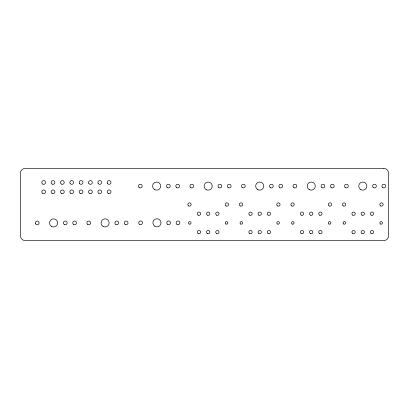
<?xml version="1.0" encoding="UTF-8"?>
<svg xmlns="http://www.w3.org/2000/svg" width="409" height="409" viewBox="0 0 409 409"><rect width="100%" height="100%" fill="white"/><g stroke="black" fill="none" stroke-linecap="round" stroke-linejoin="round"><path stroke-width="0.61" d="M383.836 168.426L25.164 168.426A4.714 4.714 0 0 0 20.45 173.14L20.45 235.86A4.714 4.714 0 0 0 25.164 240.574L383.836 240.574A4.714 4.714 0 0 0 388.55 235.86L388.55 173.14A4.714 4.714 0 0 0 383.836 168.426M360.758 189.602A4.049 4.049 0 0 0 366.832 186.095A4.049 4.049 0 0 0 360.758 182.588A4.049 4.049 0 0 0 360.758 189.602M309.224 189.602A4.049 4.049 0 0 0 315.298 186.095A4.049 4.049 0 0 0 309.224 182.588A4.049 4.049 0 0 0 309.224 189.602M257.69 189.602A4.049 4.049 0 0 0 263.764 186.095A4.049 4.049 0 0 0 257.69 182.588A4.049 4.049 0 0 0 257.69 189.602M206.156 189.602A4.049 4.049 0 0 0 212.23 186.095A4.049 4.049 0 0 0 206.156 182.588A4.049 4.049 0 0 0 206.156 189.602M154.622 189.602A4.049 4.049 0 0 0 160.696 186.095A4.049 4.049 0 0 0 154.622 182.588A4.049 4.049 0 0 0 154.622 189.602M154.929 226.315A4.049 4.049 0 0 0 161.003 222.808A4.049 4.049 0 0 0 154.929 219.301A4.049 4.049 0 0 0 154.929 226.315M103.088 226.412A4.049 4.049 0 0 0 109.162 222.905A4.049 4.049 0 0 0 103.088 219.398A4.049 4.049 0 0 0 103.088 226.412M51.554 226.412A4.049 4.049 0 0 0 57.628 222.905A4.049 4.049 0 0 0 51.554 219.398A4.049 4.049 0 0 0 51.554 226.412M42.735 184.076A1.871 1.871 0 0 0 45.542 182.46A1.871 1.871 0 0 0 42.735 180.839A1.871 1.871 0 0 0 42.735 184.076M42.735 193.426A1.871 1.871 0 0 0 45.542 191.806A1.871 1.871 0 0 0 42.735 190.19A1.871 1.871 0 0 0 42.735 193.426M52.086 184.076A1.871 1.871 0 0 0 54.888 182.46A1.871 1.871 0 0 0 52.086 180.839A1.871 1.871 0 0 0 52.086 184.076M52.086 193.426A1.871 1.871 0 0 0 54.888 191.806A1.871 1.871 0 0 0 52.086 190.19A1.871 1.871 0 0 0 52.086 193.426M61.432 184.076A1.871 1.871 0 0 0 64.239 182.46A1.871 1.871 0 0 0 61.432 180.839A1.871 1.871 0 0 0 61.432 184.076M61.432 193.426A1.871 1.871 0 0 0 64.239 191.806A1.871 1.871 0 0 0 61.432 190.19A1.871 1.871 0 0 0 61.432 193.426M70.097 183.396A1.871 1.871 0 0 0 73.339 183.396A1.871 1.871 0 0 0 71.718 180.589A1.871 1.871 0 0 0 70.097 183.396M70.783 193.426A1.871 1.871 0 0 0 73.589 191.806A1.871 1.871 0 0 0 70.783 190.19A1.871 1.871 0 0 0 70.783 193.426M79.448 183.396A1.871 1.871 0 0 0 82.69 183.396A1.871 1.871 0 0 0 81.069 180.589A1.871 1.871 0 0 0 79.448 183.396M80.133 193.426A1.871 1.871 0 0 0 82.94 191.806A1.871 1.871 0 0 0 80.133 190.19A1.871 1.871 0 0 0 80.133 193.426M88.799 183.396A1.871 1.871 0 0 0 92.04 183.396A1.871 1.871 0 0 0 90.42 180.589A1.871 1.871 0 0 0 88.799 183.396M89.484 193.426A1.871 1.871 0 0 0 92.291 191.806A1.871 1.871 0 0 0 89.484 190.19A1.871 1.871 0 0 0 89.484 193.426M98.15 183.396A1.871 1.871 0 0 0 101.386 183.396A1.871 1.871 0 0 0 99.77 180.589A1.871 1.871 0 0 0 98.15 183.396M98.835 193.426A1.871 1.871 0 0 0 101.636 191.806A1.871 1.871 0 0 0 98.835 190.19A1.871 1.871 0 0 0 98.835 193.426M107.501 183.396A1.871 1.871 0 0 0 110.737 183.396A1.871 1.871 0 0 0 109.116 180.589A1.871 1.871 0 0 0 107.501 183.396M108.18 193.426A1.871 1.871 0 0 0 110.987 191.806A1.871 1.871 0 0 0 108.18 190.19A1.871 1.871 0 0 0 108.18 193.426M382.885 187.716A1.871 1.871 0 0 0 385.692 186.095A1.871 1.871 0 0 0 382.885 184.474A1.871 1.871 0 0 0 382.885 187.716M373.535 187.716A1.871 1.871 0 0 0 376.341 186.095A1.871 1.871 0 0 0 373.535 184.474A1.871 1.871 0 0 0 373.535 187.716M345.487 187.716A1.871 1.871 0 0 0 348.289 186.095A1.871 1.871 0 0 0 345.487 184.474A1.871 1.871 0 0 0 345.487 187.716M331.351 187.716A1.871 1.871 0 0 0 334.158 186.095A1.871 1.871 0 0 0 331.351 184.474A1.871 1.871 0 0 0 331.351 187.716M322.001 187.716A1.871 1.871 0 0 0 324.807 186.095A1.871 1.871 0 0 0 322.001 184.474A1.871 1.871 0 0 0 322.001 187.716M293.953 187.716A1.871 1.871 0 0 0 296.755 186.095A1.871 1.871 0 0 0 293.953 184.474A1.871 1.871 0 0 0 293.953 187.716M279.817 187.716A1.871 1.871 0 0 0 282.624 186.095A1.871 1.871 0 0 0 279.817 184.474A1.871 1.871 0 0 0 279.817 187.716M270.467 187.716A1.871 1.871 0 0 0 273.273 186.095A1.871 1.871 0 0 0 270.467 184.474A1.871 1.871 0 0 0 270.467 187.716M242.419 187.716A1.871 1.871 0 0 0 245.221 186.095A1.871 1.871 0 0 0 242.419 184.474A1.871 1.871 0 0 0 242.419 187.716M228.283 187.716A1.871 1.871 0 0 0 231.09 186.095A1.871 1.871 0 0 0 228.283 184.474A1.871 1.871 0 0 0 228.283 187.716M218.933 187.716A1.871 1.871 0 0 0 221.739 186.095A1.871 1.871 0 0 0 218.933 184.474A1.871 1.871 0 0 0 218.933 187.716M190.885 187.716A1.871 1.871 0 0 0 193.687 186.095A1.871 1.871 0 0 0 190.885 184.474A1.871 1.871 0 0 0 190.885 187.716M176.749 187.716A1.871 1.871 0 0 0 179.556 186.095A1.871 1.871 0 0 0 176.749 184.474A1.871 1.871 0 0 0 176.749 187.716M167.399 187.716A1.871 1.871 0 0 0 170.205 186.095A1.871 1.871 0 0 0 167.399 184.474A1.871 1.871 0 0 0 167.399 187.716M139.351 187.716A1.871 1.871 0 0 0 142.153 186.095A1.871 1.871 0 0 0 139.351 184.474A1.871 1.871 0 0 0 139.351 187.716M177.056 224.429A1.871 1.871 0 0 0 179.863 222.808A1.871 1.871 0 0 0 177.056 221.192A1.871 1.871 0 0 0 177.056 224.429M167.71 224.429A1.871 1.871 0 0 0 170.512 222.808A1.871 1.871 0 0 0 167.71 221.192A1.871 1.871 0 0 0 167.71 224.429M139.658 224.429A1.871 1.871 0 0 0 142.465 222.808A1.871 1.871 0 0 0 139.658 221.192A1.871 1.871 0 0 0 139.658 224.429M125.215 224.526A1.871 1.871 0 0 0 128.022 222.905A1.871 1.871 0 0 0 125.215 221.284A1.871 1.871 0 0 0 125.215 224.526M115.865 224.526A1.871 1.871 0 0 0 118.671 222.905A1.871 1.871 0 0 0 115.865 221.284A1.871 1.871 0 0 0 115.865 224.526M87.817 224.526A1.871 1.871 0 0 0 90.619 222.905A1.871 1.871 0 0 0 87.817 221.284A1.871 1.871 0 0 0 87.817 224.526M73.681 224.526A1.871 1.871 0 0 0 76.488 222.905A1.871 1.871 0 0 0 73.681 221.284A1.871 1.871 0 0 0 73.681 224.526M64.331 224.526A1.871 1.871 0 0 0 67.137 222.905A1.871 1.871 0 0 0 64.331 221.284A1.871 1.871 0 0 0 64.331 224.526M35.598 223.841A1.871 1.871 0 0 0 38.835 223.841A1.871 1.871 0 0 0 37.219 221.034A1.871 1.871 0 0 0 35.598 223.841M343.253 205.937A1.656 1.656 0 0 0 345.738 204.5A1.656 1.656 0 0 0 343.253 203.063A1.656 1.656 0 0 0 343.253 205.937M380.656 205.937A1.656 1.656 0 0 0 383.141 204.5A1.656 1.656 0 0 0 380.656 203.063A1.656 1.656 0 0 0 380.656 205.937M291.719 205.937A1.656 1.656 0 0 0 294.204 204.5A1.656 1.656 0 0 0 291.719 203.063A1.656 1.656 0 0 0 291.719 205.937M329.122 205.937A1.656 1.656 0 0 0 331.607 204.5A1.656 1.656 0 0 0 329.122 203.063A1.656 1.656 0 0 0 329.122 205.937M240.185 205.937A1.656 1.656 0 0 0 242.67 204.5A1.656 1.656 0 0 0 240.185 203.063A1.656 1.656 0 0 0 240.185 205.937M277.588 205.937A1.656 1.656 0 0 0 280.073 204.5A1.656 1.656 0 0 0 277.588 203.063A1.656 1.656 0 0 0 277.588 205.937M188.651 205.937A1.656 1.656 0 0 0 191.136 204.5A1.656 1.656 0 0 0 188.651 203.063A1.656 1.656 0 0 0 188.651 205.937M226.054 205.937A1.656 1.656 0 0 0 228.539 204.5A1.656 1.656 0 0 0 226.054 203.063A1.656 1.656 0 0 0 226.054 205.937M343.734 224.02A1.288 1.288 0 0 0 345.666 222.905A1.288 1.288 0 0 0 343.734 221.79A1.288 1.288 0 0 0 343.734 224.02M380.544 224.02A1.288 1.288 0 0 0 382.476 222.905A1.288 1.288 0 0 0 380.544 221.79A1.288 1.288 0 0 0 380.544 224.02M352.752 233.544A1.656 1.656 0 0 0 355.237 232.107A1.656 1.656 0 0 0 352.752 230.671A1.656 1.656 0 0 0 352.752 233.544M361.955 233.544A1.656 1.656 0 0 0 364.439 232.107A1.656 1.656 0 0 0 361.955 230.671A1.656 1.656 0 0 0 361.955 233.544M371.157 233.544A1.656 1.656 0 0 0 373.642 232.107A1.656 1.656 0 0 0 371.157 230.671A1.656 1.656 0 0 0 371.157 233.544M352.752 215.139A1.656 1.656 0 0 0 355.237 213.702A1.656 1.656 0 0 0 352.752 212.266A1.656 1.656 0 0 0 352.752 215.139M361.955 215.139A1.656 1.656 0 0 0 364.439 213.702A1.656 1.656 0 0 0 361.955 212.266A1.656 1.656 0 0 0 361.955 215.139M371.157 215.139A1.656 1.656 0 0 0 373.642 213.702A1.656 1.656 0 0 0 371.157 212.266A1.656 1.656 0 0 0 371.157 215.139M292.138 224.02A1.288 1.288 0 0 0 294.071 222.905A1.288 1.288 0 0 0 292.138 221.79A1.288 1.288 0 0 0 292.138 224.02M328.948 224.02A1.288 1.288 0 0 0 330.881 222.905A1.288 1.288 0 0 0 328.948 221.79A1.288 1.288 0 0 0 328.948 224.02M301.157 233.544A1.656 1.656 0 0 0 303.642 232.107A1.656 1.656 0 0 0 301.157 230.671A1.656 1.656 0 0 0 301.157 233.544M310.359 233.544A1.656 1.656 0 0 0 312.844 232.107A1.656 1.656 0 0 0 310.359 230.671A1.656 1.656 0 0 0 310.359 233.544M319.562 233.544A1.656 1.656 0 0 0 322.047 232.107A1.656 1.656 0 0 0 319.562 230.671A1.656 1.656 0 0 0 319.562 233.544M301.157 215.139A1.656 1.656 0 0 0 303.642 213.702A1.656 1.656 0 0 0 301.157 212.266A1.656 1.656 0 0 0 301.157 215.139M310.359 215.139A1.656 1.656 0 0 0 312.844 213.702A1.656 1.656 0 0 0 310.359 212.266A1.656 1.656 0 0 0 310.359 215.139M319.562 215.139A1.656 1.656 0 0 0 322.047 213.702A1.656 1.656 0 0 0 319.562 212.266A1.656 1.656 0 0 0 319.562 215.139M240.666 224.02A1.288 1.288 0 0 0 242.598 222.905A1.288 1.288 0 0 0 240.666 221.79A1.288 1.288 0 0 0 240.666 224.02M277.476 224.02A1.288 1.288 0 0 0 279.408 222.905A1.288 1.288 0 0 0 277.476 221.79A1.288 1.288 0 0 0 277.476 224.02M249.684 233.544A1.656 1.656 0 0 0 252.169 232.107A1.656 1.656 0 0 0 249.684 230.671A1.656 1.656 0 0 0 249.684 233.544M258.887 233.544A1.656 1.656 0 0 0 261.371 232.107A1.656 1.656 0 0 0 258.887 230.671A1.656 1.656 0 0 0 258.887 233.544M268.089 233.544A1.656 1.656 0 0 0 270.574 232.107A1.656 1.656 0 0 0 268.089 230.671A1.656 1.656 0 0 0 268.089 233.544M249.684 215.139A1.656 1.656 0 0 0 252.169 213.702A1.656 1.656 0 0 0 249.684 212.266A1.656 1.656 0 0 0 249.684 215.139M258.887 215.139A1.656 1.656 0 0 0 261.371 213.702A1.656 1.656 0 0 0 258.887 212.266A1.656 1.656 0 0 0 258.887 215.139M268.089 215.139A1.656 1.656 0 0 0 270.574 213.702A1.656 1.656 0 0 0 268.089 212.266A1.656 1.656 0 0 0 268.089 215.139M189.132 224.02A1.288 1.288 0 0 0 191.064 222.905A1.288 1.288 0 0 0 189.132 221.79A1.288 1.288 0 0 0 189.132 224.02M225.942 224.02A1.288 1.288 0 0 0 227.874 222.905A1.288 1.288 0 0 0 225.942 221.79A1.288 1.288 0 0 0 225.942 224.02M198.15 233.544A1.656 1.656 0 0 0 200.635 232.107A1.656 1.656 0 0 0 198.15 230.671A1.656 1.656 0 0 0 198.15 233.544M207.353 233.544A1.656 1.656 0 0 0 209.837 232.107A1.656 1.656 0 0 0 207.353 230.671A1.656 1.656 0 0 0 207.353 233.544M216.555 233.544A1.656 1.656 0 0 0 219.04 232.107A1.656 1.656 0 0 0 216.555 230.671A1.656 1.656 0 0 0 216.555 233.544M198.15 215.139A1.656 1.656 0 0 0 200.635 213.702A1.656 1.656 0 0 0 198.15 212.266A1.656 1.656 0 0 0 198.15 215.139M207.353 215.139A1.656 1.656 0 0 0 209.837 213.702A1.656 1.656 0 0 0 207.353 212.266A1.656 1.656 0 0 0 207.353 215.139M216.555 215.139A1.656 1.656 0 0 0 219.04 213.702A1.656 1.656 0 0 0 216.555 212.266A1.656 1.656 0 0 0 216.555 215.139"/></g></svg>
